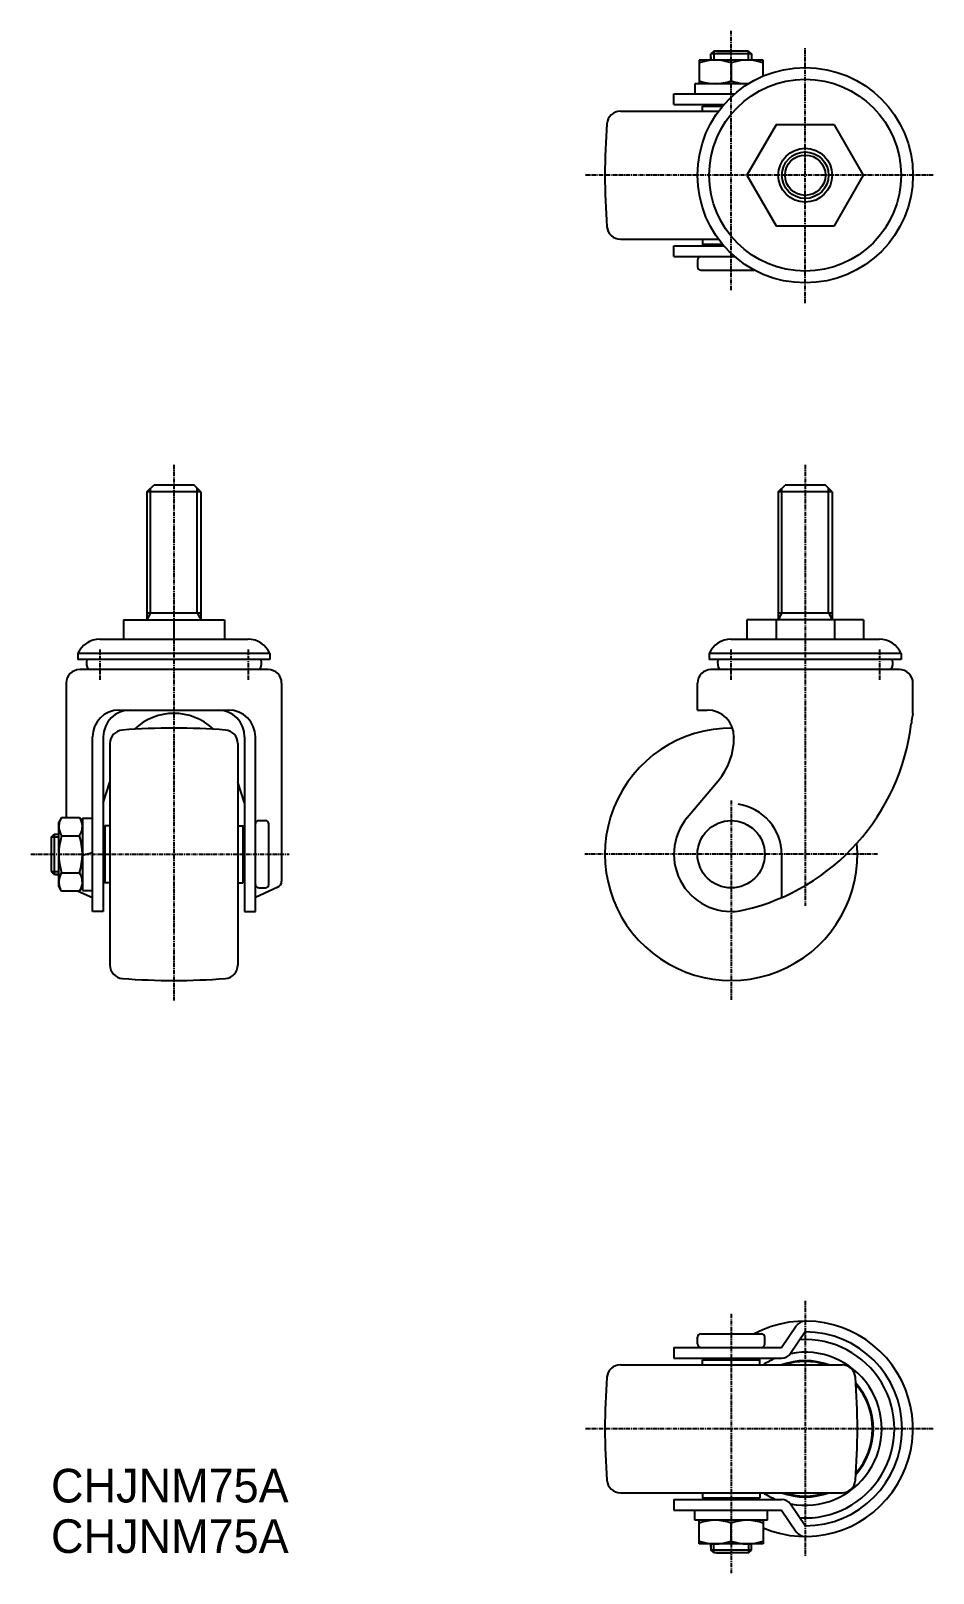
# Model space of a CAD drawing. Extents: x -2723 to -2455, y -805 to -347.
import ezdxf

# ---------------------------------------------------------------- set-up
doc = ezdxf.new("R2010")
doc.units = 0
doc.linetypes.add('CENTER', pattern=[2, 1.25, -0.25, 0.25, -0.25])
doc.layers.get('0').update_dxf_attribs({"linetype": 'CONTINUOUS'})
doc.layers.add('CENTER', color=1, linetype='CENTER')

msp = doc.modelspace()

# ---------------------------------------------------------------- linework, layer by layer
at = {"color": 7, "linetype": 'CONTINUOUS'}
for p, q in [((-2524.15, -355.68), (-2524.15, -362.68)), ((-2505.15, -355.68), (-2524.15, -355.68)), ((-2519.77, -352.98), (-2520.65, -353.86)), ((-2520.65, -355.68), (-2520.65, -353.86)), ((-2508.65, -353.86), (-2520.65, -353.86)), ((-2520.65, -354.68), (-2520.65, -355.68)), ((-2509.52, -352.98), (-2519.77, -352.98)), ((-2518.9, -352.98), (-2514.65, -352.98)), ((-2510.4, -352.98), (-2514.65, -352.98)), ((-2514.65, -356.53), (-2514.65, -361.83)), ((-2509.52, -352.98), (-2508.65, -353.86)), ((-2508.65, -353.86), (-2508.65, -355.68)), ((-2508.65, -354.68), (-2508.65, -355.68)), ((-2505.15, -360.42), (-2505.15, -355.68)), ((-2531.65, -368.88), (-2531.65, -365.68)), ((-2531.65, -365.68), (-2513.58, -365.68)), ((-2525.4, -362.68), (-2525.4, -365.68)), ((-2509.5, -362.68), (-2525.4, -362.68)), ((-2547.57, -370.88), (-2518.4, -370.88)), ((-2531.65, -368.88), (-2516.79, -368.88)), ((-2522.65, -368.88), (-2523.15, -369.38)), ((-2523.15, -370.88), (-2523.15, -369.38)), ((-2523.15, -369.38), (-2517.22, -369.38)), ((-2501.31, -374.88), (-2509.97, -389.88)), ((-2483.99, -374.88), (-2501.31, -374.88)), ((-2475.33, -389.88), (-2483.99, -374.88)), ((-2509.97, -389.88), (-2501.31, -404.88)), ((-2483.99, -404.88), (-2475.33, -389.88)), ((-2501.31, -404.88), (-2483.99, -404.88)), ((-2547.57, -408.88), (-2518.4, -408.88)), ((-2531.65, -414.08), (-2531.65, -410.88)), ((-2531.65, -410.88), (-2516.79, -410.88)), ((-2523.15, -408.88), (-2523.15, -410.38)), ((-2522.65, -410.88), (-2523.15, -410.38)), ((-2523.15, -410.38), (-2517.22, -410.38)), ((-2531.65, -414.08), (-2513.58, -414.08)), ((-2524.65, -415.08), (-2524.65, -417.08)), ((-2523.65, -418.08), (-2507.77, -418.08)), ((-2688.18, -483.98), (-2686.18, -481.98)), ((-2688.18, -483.98), (-2688.18, -521.98)), ((-2672.18, -483.98), (-2688.18, -483.98)), ((-2674.18, -481.98), (-2686.18, -481.98)), ((-2672.18, -483.98), (-2674.18, -481.98)), ((-2672.18, -483.98), (-2672.18, -521.98)), ((-2500.65, -483.98), (-2498.65, -481.98)), ((-2500.65, -483.98), (-2500.65, -521.98)), ((-2484.65, -483.98), (-2500.65, -483.98)), ((-2486.65, -481.98), (-2498.65, -481.98)), ((-2484.65, -483.98), (-2486.65, -481.98)), ((-2484.65, -483.98), (-2484.65, -521.98)), ((-2695.18, -521.98), (-2695.18, -527.78)), ((-2695.18, -521.98), (-2665.18, -521.98)), ((-2688.18, -519.98), (-2672.18, -519.98)), ((-2680.18, -521.98), (-2680.18, -527.78)), ((-2665.18, -521.98), (-2665.18, -527.78)), ((-2509.97, -521.98), (-2509.97, -527.78)), ((-2475.33, -521.98), (-2509.97, -521.98)), ((-2501.31, -521.98), (-2501.31, -527.78)), ((-2500.65, -519.98), (-2484.65, -519.98)), ((-2483.99, -521.98), (-2483.99, -527.78)), ((-2475.33, -521.98), (-2475.33, -527.78)), ((-2702.23, -527.78), (-2658.13, -527.78)), ((-2514.7, -527.78), (-2470.6, -527.78)), ((-2651.68, -532.06), (-2708.68, -532.06)), ((-2708.68, -532.06), (-2708.68, -533.78)), ((-2651.68, -533.78), (-2708.68, -533.78)), ((-2651.68, -532.06), (-2651.68, -533.78)), ((-2521.15, -532.06), (-2521.15, -533.78)), ((-2464.15, -532.06), (-2521.15, -532.06)), ((-2464.15, -533.78), (-2521.15, -533.78)), ((-2464.15, -532.06), (-2464.15, -533.78)), ((-2712.18, -540.82), (-2712.18, -580.71)), ((-2652.18, -536.82), (-2708.18, -536.82)), ((-2648.18, -540.82), (-2648.18, -599.66)), ((-2524.65, -548.82), (-2524.65, -540.82)), ((-2464.69, -536.82), (-2520.65, -536.82)), ((-2460.65, -549.82), (-2460.65, -540.82)), ((-2696.38, -548.82), (-2663.98, -548.82)), ((-2524.65, -548.82), (-2521.81, -548.82)), ((-2704.38, -608.68), (-2704.38, -556.82)), ((-2701.18, -556.82), (-2701.18, -608.68)), ((-2699.18, -558.75), (-2699.18, -624.6)), ((-2661.18, -558.75), (-2661.18, -624.6)), ((-2659.18, -556.82), (-2659.18, -608.68)), ((-2655.98, -608.68), (-2655.98, -556.82)), ((-2513.81, -556.82), (-2513.81, -556.96)), ((-2701.18, -576.4), (-2699.18, -570.26)), ((-2659.18, -576.4), (-2661.18, -570.26)), ((-2527.67, -580.75), (-2518.49, -569.81)), ((-2713.53, -580.71), (-2714.38, -582.18)), ((-2713.53, -580.71), (-2708.23, -580.71)), ((-2708.23, -580.71), (-2707.38, -582.18)), ((-2707.38, -580.93), (-2704.38, -580.93)), ((-2707.38, -580.93), (-2707.38, -602.43)), ((-2654.98, -581.68), (-2652.98, -581.68)), ((-2716.68, -586.55), (-2715.8, -585.68)), ((-2716.68, -586.55), (-2716.68, -596.8)), ((-2715.8, -585.68), (-2714.38, -585.68)), ((-2715.8, -585.68), (-2715.8, -597.68)), ((-2715.38, -585.68), (-2714.38, -585.68)), ((-2714.38, -601.18), (-2714.38, -582.18)), ((-2713.53, -586.19), (-2708.23, -586.19)), ((-2701.18, -583.68), (-2700.68, -583.18)), ((-2701.18, -583.68), (-2701.18, -599.68)), ((-2699.18, -583.18), (-2700.68, -583.18)), ((-2700.68, -583.18), (-2700.68, -600.18)), ((-2661.18, -583.18), (-2659.68, -583.18)), ((-2659.18, -583.68), (-2659.68, -583.18)), ((-2659.68, -583.18), (-2659.68, -600.18)), ((-2659.18, -583.68), (-2659.18, -599.68)), ((-2651.98, -600.68), (-2651.98, -582.68)), ((-2716.68, -587.43), (-2716.68, -591.68)), ((-2704.38, -591.28), (-2707.38, -592.08)), ((-2499.65, -591.68), (-2499.65, -604.53)), ((-2716.68, -596.8), (-2715.8, -597.68)), ((-2714.38, -597.68), (-2715.8, -597.68)), ((-2715.38, -597.68), (-2714.38, -597.68)), ((-2713.53, -597.16), (-2708.23, -597.16)), ((-2701.18, -599.68), (-2700.68, -600.18)), ((-2699.18, -600.18), (-2700.68, -600.18)), ((-2661.18, -600.18), (-2659.68, -600.18)), ((-2659.18, -599.68), (-2659.68, -600.18)), ((-2713.53, -602.65), (-2714.38, -601.18)), ((-2708.23, -602.65), (-2713.53, -602.65)), ((-2708.59, -602.65), (-2704.38, -604.53)), ((-2708.23, -602.65), (-2707.38, -601.18)), ((-2707.38, -602.43), (-2704.38, -602.43)), ((-2649.36, -601.48), (-2655.98, -604.53)), ((-2654.98, -601.68), (-2652.98, -601.68)), ((-2701.18, -608.68), (-2704.38, -608.68)), ((-2659.18, -608.68), (-2655.98, -608.68)), ((-2499.65, -738.21), (-2495.29, -731.81)), ((-2524.65, -737.21), (-2524.65, -735.21)), ((-2523.65, -734.21), (-2505.65, -734.21)), ((-2504.65, -737.21), (-2504.65, -735.21)), ((-2492.65, -733.61), (-2497, -740.01)), ((-2531.65, -738.21), (-2531.65, -741.41)), ((-2531.65, -738.21), (-2499.65, -738.21)), ((-2531.65, -741.41), (-2499.65, -741.41)), ((-2522.65, -741.41), (-2523.15, -741.91)), ((-2523.15, -743.41), (-2523.15, -741.91)), ((-2523.15, -741.91), (-2506.15, -741.91)), ((-2506.65, -741.41), (-2506.15, -741.91)), ((-2506.15, -743.41), (-2506.15, -741.91)), ((-2547.57, -743.41), (-2481.72, -743.41)), ((-2547.57, -781.41), (-2481.72, -781.41)), ((-2531.65, -783.41), (-2531.65, -786.61)), ((-2531.65, -783.41), (-2499.65, -783.41)), ((-2523.15, -781.41), (-2523.15, -782.91)), ((-2522.65, -783.41), (-2523.15, -782.91)), ((-2523.15, -782.91), (-2506.15, -782.91)), ((-2506.65, -783.41), (-2506.15, -782.91)), ((-2506.15, -781.41), (-2506.15, -782.91)), ((-2531.65, -786.61), (-2499.65, -786.61)), ((-2525.4, -789.61), (-2525.4, -786.61)), ((-2503.9, -789.61), (-2503.9, -786.61)), ((-2499.65, -786.61), (-2495.29, -793.01)), ((-2492.65, -791.21), (-2497, -784.81)), ((-2503.9, -789.61), (-2525.4, -789.61)), ((-2524.15, -796.61), (-2524.15, -789.61)), ((-2514.65, -795.76), (-2514.65, -790.46)), ((-2505.15, -789.61), (-2505.15, -796.61)), ((-2505.15, -796.61), (-2524.15, -796.61)), ((-2520.65, -797.61), (-2520.65, -796.61)), ((-2520.65, -796.61), (-2520.65, -798.44)), ((-2508.65, -797.61), (-2508.65, -796.61)), ((-2508.65, -798.44), (-2508.65, -796.61)), ((-2519.77, -799.31), (-2520.65, -798.44)), ((-2508.65, -798.44), (-2520.65, -798.44)), ((-2509.52, -799.31), (-2519.77, -799.31)), ((-2518.9, -799.31), (-2514.65, -799.31)), ((-2510.4, -799.31), (-2514.65, -799.31)), ((-2509.52, -799.31), (-2508.65, -798.44))]:
    msp.add_line(p, q, dxfattribs=at)
at = {"color": 3, "linetype": 'CONTINUOUS'}
for p, q in [((-2519.77, -352.98), (-2519.77, -355.68)), ((-2509.52, -355.68), (-2509.52, -352.98)), ((-2687.1, -519.98), (-2687.1, -482.9)), ((-2673.26, -519.98), (-2673.26, -482.9)), ((-2499.57, -519.98), (-2499.57, -482.9)), ((-2485.73, -519.98), (-2485.73, -482.9)), ((-2687.1, -519.98), (-2688.18, -521.98)), ((-2673.26, -519.98), (-2672.18, -521.98)), ((-2499.57, -519.98), (-2500.65, -521.98)), ((-2485.73, -519.98), (-2484.65, -521.98)), ((-2714.38, -586.55), (-2716.68, -586.55)), ((-2716.68, -596.8), (-2714.38, -596.8)), ((-2519.77, -799.31), (-2519.77, -796.61)), ((-2509.52, -796.61), (-2509.52, -799.31))]:
    msp.add_line(p, q, dxfattribs=at)
at = {"color": 7, "linetype": 'CONTINUOUS'}
for centre, radius in [((-2492.65, -389.88), 32), ((-2492.65, -389.88), 28.5), ((-2492.65, -389.88), 8), ((-2492.65, -389.88), 6), ((-2514.65, -591.68), 10)]:
    msp.add_circle(centre, radius, dxfattribs=at)
at = {"color": 3, "linetype": 'CONTINUOUS'}
msp.add_circle((-2492.65, -389.88), 6.92, dxfattribs=at)
at = {"color": 7, "linetype": 'CONTINUOUS'}
for centre, radius, start, end in [((-2519.4, -369.4), 13.72, 69.7438, 110.2562), ((-2509.9, -369.4), 13.72, 69.7438, 110.2562), ((-2519.4, -348.96), 13.72, 249.7438, 290.2562), ((-2509.9, -348.96), 13.72, 249.7438, 271.6811), ((-2547.57, -374.88), 4, 90, 175.6108), ((-2352.15, -389.88), 200, 175.6108, 184.3892), ((-2547.57, -404.88), 4, 184.3892, 270), ((-2523.65, -415.08), 1, 90, 180), ((-2523.65, -417.08), 1, 180, 270), ((-2702.23, -534.78), 7, 90, 157.1358), ((-2658.13, -534.78), 7, 22.8642, 90), ((-2514.7, -534.78), 7, 90, 157.1358), ((-2470.6, -534.78), 7, 22.8642, 90), ((-2702.23, -534.85), 3.97, 164.3779, 209.744), ((-2658.13, -534.85), 3.97, 330.256, 15.6221), ((-2514.7, -534.85), 3.97, 164.3779, 209.744), ((-2470.6, -534.85), 3.97, 330.256, 15.6221), ((-2708.18, -540.82), 4, 90, 180), ((-2652.18, -540.82), 4, 0, 90), ((-2520.65, -540.82), 4, 90, 180), ((-2464.65, -540.82), 4, 0, 90.6406), ((-2696.38, -556.82), 8, 90, 180), ((-2693.18, -556.82), 8, 90, 180), ((-2680.18, -566.82), 17, 46.3229, 133.6771), ((-2667.18, -556.82), 8, 0, 90), ((-2663.98, -556.82), 8, 0, 90), ((-2521.81, -556.82), 8, 0, 90), ((-2441.19, -554.45), 20, 166.6047, 175.3156), ((-2680.18, -754.18), 200, 85.6108, 94.3892), ((-2514.65, -591.68), 37.5, 89.4094, 5.0273), ((-2525.65, -544.96), 65, 283.248, 353.0523), ((-2695.18, -558.75), 4, 94.3892, 180), ((-2665.18, -558.75), 4, 0, 85.6108), ((-2533.81, -556.96), 20, 320, 0), ((-2514.65, -591.68), 15, 0, 81.8483), ((-2709.52, -583.45), 4.86, 154.3842, 214.3842), ((-2712.24, -583.45), 4.86, 325.6158, 25.6158), ((-2654.98, -582.68), 1, 90, 180), ((-2652.98, -582.68), 1, 0, 90), ((-2514.65, -591.68), 17, 140, 283.248), ((-2696.23, -591.68), 18.15, 162.412, 197.588), ((-2725.53, -591.68), 18.15, 342.412, 17.588), ((-2709.52, -599.91), 4.86, 145.6158, 205.6158), ((-2712.24, -599.91), 4.86, 334.3842, 34.3842), ((-2650.18, -599.66), 2, 294.0696, 0), ((-2654.98, -600.68), 1, 180, 270), ((-2652.98, -600.68), 1, 270, 0), ((-2695.18, -624.6), 4, 180, 265.6108), ((-2665.18, -624.6), 4, 274.3892, 0), ((-2680.18, -429.18), 200, 265.6108, 274.3892), ((-2492.65, -762.41), 32, 247.0066, 118.2065), ((-2492.65, -733.61), 3.2, 90, 145.7705), ((-2523.65, -735.21), 1, 90, 180), ((-2523.65, -737.21), 1, 180, 270), ((-2505.65, -735.21), 1, 0, 90), ((-2505.65, -737.21), 1, 270, 0), ((-2492.65, -762.41), 26.5, 266.5437, 93.4563), ((-2492.65, -762.41), 28.8, 270, 90), ((-2492.65, -762.41), 22.75, 112.6199, 123.367), ((-2499.65, -738.21), 3.2, 270, 325.7705), ((-2492.65, -762.41), 20.25, 69.7633, 110.2367), ((-2492.65, -762.41), 20, 71.8051, 108.1949), ((-2492.65, -762.41), 22.75, 258.8179, 101.1821), ((-2547.57, -747.41), 4, 90, 175.6108), ((-2481.72, -747.41), 4, 4.3892, 90), ((-2352.15, -762.41), 200, 175.6108, 184.3892), ((-2677.15, -762.41), 200, 355.6108, 4.3892), ((-2492.65, -762.41), 20.25, 317.9625, 42.0375), ((-2492.65, -762.41), 20, 318.8817, 41.1183), ((-2547.57, -777.41), 4, 184.3892, 270), ((-2481.72, -777.41), 4, 270, 355.6108), ((-2492.65, -762.41), 22.75, 236.633, 247.3801), ((-2492.65, -762.41), 20.25, 249.7633, 290.2367), ((-2499.65, -786.61), 3.2, 34.2295, 90), ((-2492.65, -762.41), 20, 251.8051, 288.1949), ((-2519.4, -803.33), 13.72, 69.7438, 110.2562), ((-2509.9, -803.33), 13.72, 69.7438, 110.2562), ((-2519.4, -782.89), 13.72, 249.7438, 290.2562), ((-2509.9, -782.89), 13.72, 249.7438, 290.2562), ((-2492.65, -791.21), 3.2, 214.2295, 270)]:
    msp.add_arc(centre, radius, start, end, dxfattribs=at)
at = {"layer": 'CENTER', "color": 1, "linetype": 'CENTER'}
for p, q in [((-2514.65, -424.08), (-2514.65, -346.98)), ((-2492.65, -427.88), (-2492.65, -351.88)), ((-2454.65, -389.88), (-2558.15, -389.88)), ((-2680.18, -475.98), (-2680.18, -635.18)), ((-2492.65, -475.98), (-2492.65, -606.96)), ((-2702.23, -530.78), (-2702.23, -539.82)), ((-2658.13, -530.78), (-2658.13, -539.82)), ((-2514.7, -530.78), (-2514.7, -539.82)), ((-2470.6, -530.78), (-2470.6, -539.82)), ((-2514.65, -575.68), (-2514.65, -635.18)), ((-2722.68, -591.68), (-2645.98, -591.68)), ((-2471.15, -591.68), (-2558.15, -591.68)), ((-2514.65, -728.21), (-2514.65, -805.31)), ((-2492.65, -724.41), (-2492.65, -800.41)), ((-2454.65, -762.41), (-2558.15, -762.41))]:
    msp.add_line(p, q, dxfattribs=at)

# ---------------------------------------------------------------- texts
at = {"color": 7, "linetype": 'CONTINUOUS'}
for p in [(-2716.68, -784.31), (-2716.68, -799.31)]:
    msp.add_text('CHJNM75A', height=10, dxfattribs=at).set_placement(p)

doc.saveas('drawing.dxf')
